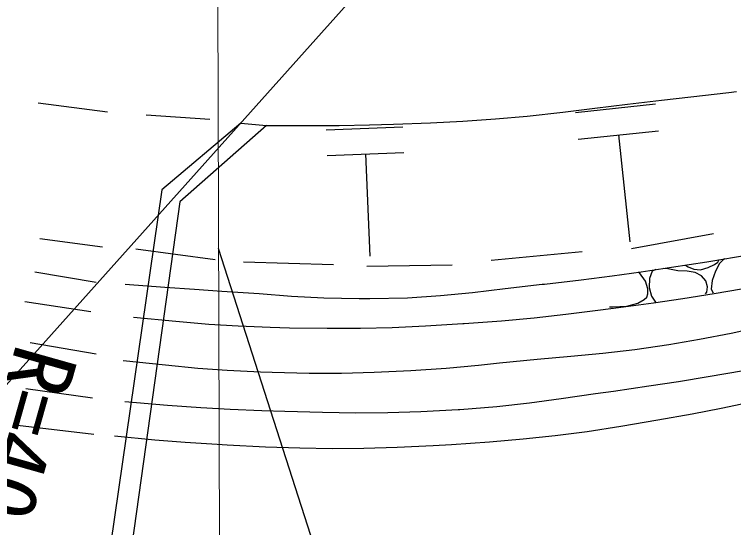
# Model space of a CAD drawing. Units: millimetres, scale not verified. Extents: x 40000 to 680000, y 20000 to 380000.
# Drawn here: x 360036 to 380740, y 278731 to 293512 of the extents above; entities that cross this region are included whole.
import ezdxf
from ezdxf.enums import TextEntityAlignment as Align

# ---------------------------------------------------------------- set-up
doc = ezdxf.new("R2010")
doc.units = ezdxf.units.MM
doc.header["$LTSCALE"] = 1000
for name, color, linetype, lineweight in [('M-BGD', 7, 'Continuous', 25), ('M-BMK-SRVR', 3, 'Continuous', 25), ('M-STR-HTXT', 7, 'Continuous', 13), ('M-STR-STRC', 7, 'Continuous', 25)]:
    doc.layers.add(name, color=color, linetype=linetype, lineweight=lineweight)
doc.styles.add('ＭＳ ゴシック', font='')
doc.styles.get('ＭＳ ゴシック').set_extended_font_data('MS Gothic')

msp = doc.modelspace()

# ---------------------------------------------------------------- linework, layer by layer
at = {"layer": 'M-BGD'}
for p, q in [((360722, 290964), (362721, 290702)), ((376186, 290688), (378496, 290933)), ((363830, 290621), (365658, 290490)), ((366554, 290378), (364276, 288460)), ((367291, 290315), (364801, 288111)), ((366554, 290378), (367291, 290315)), ((369011, 290185), (371219, 290274)), ((376267, 289918), (378577, 290163)), ((377422, 290040), (377749, 286960)), ((369041, 289449), (371249, 289538)), ((370145, 289493), (370264, 286549)), ((364276, 288460), (361724, 270769)), ((364801, 288111), (362404, 270970)), ((380160, 287192), (377798, 286764)), ((360766, 287058), (362569, 286814)), ((363532, 286757), (365817, 286455)), ((376378, 286678), (373759, 286421)), ((366628, 286384), (369222, 286311)), ((380191, 286312), (380287, 286376)), ((380287, 286376), (380322, 286457)), ((380322, 286457), (380322, 286457)), ((380475, 286482), (380334, 286341)), ((370185, 286262), (372641, 286303)), ((378500, 286167), (378397, 286120)), ((378851, 286186), (378708, 286198)), ((379139, 286131), (378851, 286186)), ((379353, 286292), (379428, 286243)), ((379428, 286243), (379597, 286170)), ((379597, 286170), (379786, 286152)), ((379786, 286152), (380005, 286218)), ((380005, 286218), (380191, 286312)), ((380334, 286341), (380216, 286121)), ((360621, 286101), (362389, 285801)), ((378035, 286067), (378004, 286093)), ((378203, 285828), (378035, 286067)), ((378397, 286120), (378318, 285903)), ((379408, 286115), (379139, 286131)), ((379631, 286081), (379408, 286115)), ((379814, 285984), (379631, 286081)), ((379938, 285840), (379814, 285984)), ((380216, 286121), (380124, 285852)), ((378269, 285612), (378203, 285828)), ((378318, 285903), (378313, 285643)), ((379984, 285667), (379938, 285840)), ((380124, 285852), (380099, 285597)), ((378271, 285463), (378269, 285612)), ((378313, 285643), (378374, 285397)), ((379967, 285514), (379984, 285667)), ((380099, 285597), (380148, 285491)), ((378163, 285297), (378247, 285371)), ((378247, 285371), (378271, 285463)), ((378374, 285397), (378493, 285226)), ((379933, 285463), (379967, 285514)), ((360333, 285241), (362237, 284958)), ((377259, 285086), (377665, 285113)), ((377665, 285113), (377983, 285198)), ((377983, 285198), (378163, 285297)), ((377165, 285093), (377259, 285086)), ((360491, 284066), (362389, 283734)), ((360368, 282734), (362281, 282472)), ((360129, 281685), (362321, 281424))]:
    msp.add_line(p, q, dxfattribs=at)
for points in [[(367291, 290315), (368488, 290307), (369386, 290310), (370257, 290327), (370952, 290348), (372012, 290389), (372944, 290438), (373884, 290505), (374797, 290584), (375826, 290694), (376743, 290811), (377686, 290929), (378660, 291043), (379506, 291140), (380604, 291264), (380820, 291289)], [(363221, 285745), (364365, 285657), (365219, 285597), (366012, 285545), (367078, 285469), (368017, 285400), (368941, 285349), (369963, 285325), (370271, 285325), (371351, 285351), (372307, 285413), (373219, 285505), (374167, 285616), (375232, 285740), (375301, 285747), (376353, 285866), (377247, 285978), (378081, 286095), (378956, 286228), (379971, 286390), (381224, 286594), (381271, 286601)], [(363461, 284789), (364681, 284675), (365629, 284595), (366477, 284542), (367402, 284505), (367958, 284489), (369040, 284471), (369999, 284474), (370916, 284498), (371872, 284543), (372947, 284607), (372985, 284609), (374055, 284686), (374997, 284772), (375913, 284874), (376906, 284999), (377430, 285067), (378436, 285204), (379279, 285329), (380181, 285477), (381363, 285680), (381423, 285691)], [(363172, 283547), (364382, 283416), (365316, 283324), (366164, 283262), (367119, 283218), (367459, 283207), (368522, 283183), (369457, 283182), (370393, 283206), (371446, 283257), (372466, 283325), (373397, 283412), (373999, 283476), (375085, 283585), (376057, 283673), (376974, 283760), (377894, 283864), (378876, 284004), (379755, 284157), (380673, 284330), (381665, 284548)], [(363216, 282361), (364446, 282260), (365401, 282188), (366248, 282138), (367157, 282101), (367826, 282081), (368908, 282053), (369867, 282039), (370784, 282043), (371740, 282072), (372815, 282133), (372855, 282135), (373924, 282223), (374863, 282327), (375777, 282450), (376768, 282593), (377282, 282665), (378303, 282810), (379157, 282940), (380010, 283079), (381028, 283253), (381908, 283405)], [(362915, 281371), (364077, 281258), (364952, 281189), (365874, 281134), (366166, 281118), (367263, 281062), (368252, 281027), (369181, 281012), (370099, 281019), (371054, 281047), (372095, 281097), (372618, 281128), (373709, 281203), (374686, 281286), (375604, 281384), (376520, 281504), (377490, 281652), (378558, 281833), (379548, 282009), (380386, 282171), (381337, 282375), (382120, 282553)]]:
    msp.add_lwpolyline(points, dxfattribs=at)
at = {"layer": 'M-STR-HTXT'}
msp.add_line((365856, 306190), (365978, 265676), dxfattribs=at)
at = {"layer": 'M-STR-STRC'}
for p, q in [((348799, 270538), (389681, 316254)), ((375186, 257927), (365915, 286769))]:
    msp.add_line(p, q, dxfattribs=at)

# ---------------------------------------------------------------- texts
at = {"layer": 'M-BMK-SRVR', "style": 'ＭＳ ゴシック'}
msp.add_text('R=40', height=1833, rotation=254.249, dxfattribs=at).set_placement((358902, 281836), align=Align.BOTTOM_CENTER)

doc.saveas('drawing.dxf')
